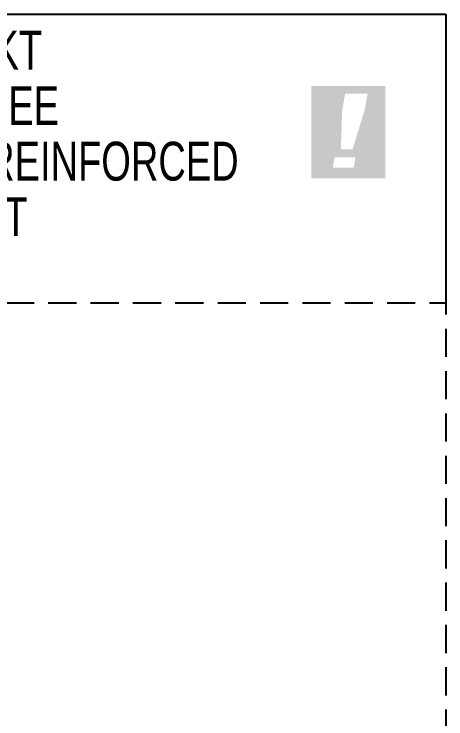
# Model space of a CAD drawing. Header units: millimetres. Extents: x -158 to 6343, y 4572 to 7765.
# Drawn here: x 4296.4 to 4490.6, y 4965.7 to 5283 of the extents above; entities that cross this region are included whole.
import ezdxf

# ---------------------------------------------------------------- set-up
doc = ezdxf.new("R2010")
doc.units = ezdxf.units.MM
doc.header["$LTSCALE"] = 0.2
doc.linetypes.add('DASHED2', pattern=[9.525, 6.35, -3.175])
for name, color, linetype in [('RI-LAYOUT', 7, 'Continuous'), ('RI-TEXT-GENERAL-DEU', 7, 'Continuous'), ('RI-TEXT-GENERAL-ENG', 7, 'Continuous'), ('RI-TEXT-GENERAL-FRA', 7, 'Continuous'), ('RI-TEXT-GENERAL-NL', 7, 'Continuous')]:
    doc.layers.add(name, color=color, linetype=linetype)
doc.styles.add('T8', font='arial.ttf', dxfattribs={"width": 0.7, "height": 3.5})

# ---------------------------------------------------------------- blocks, each defined once
blk = doc.blocks.new('info-text-ARCH-1')
at = {"layer": 'RI-TEXT-GENERAL-DEU', "style": 'T8', "width": 0.7}
blk.add_attdef('DEU', (2.5, 1.191), '', height=1.75, dxfattribs=at)
at = {"layer": 'RI-TEXT-GENERAL-ENG', "style": 'T8', "width": 0.7}
blk.add_attdef('ENG', (2.5, 3.691), '', height=1.75, dxfattribs=at)
at = {"layer": 'RI-TEXT-GENERAL-FRA', "style": 'T8', "width": 0.7}
blk.add_attdef('FRA', (2.5, 6.191), '', height=1.75, dxfattribs=at)
at = {"layer": 'RI-TEXT-GENERAL-NL', "style": 'T8', "width": 0.7}
blk.add_attdef('NED', (2.5, 8.691), '', height=1.75, dxfattribs=at)
blk = doc.blocks.new('A$C5CCF0DA9')
at = {"layer": 'RI-LAYOUT'}
h = blk.add_hatch(color=256, dxfattribs=at)
h.paths.add_polyline_path([(3.372, 4.221), (0.048, 4.221), (0.048, 0.067), (3.372, 0.067)])
h.paths.add_polyline_path([(2.442, 3.136), (1.896, 1.375), (1.371, 1.375), (1.432, 3.136), (1.562, 3.874), (2.572, 3.874)], flags=16)
h.paths.add_polyline_path([(2.032, 1.015), (1.95, 0.55), (1.012, 0.55), (1.094, 1.015)], flags=16)

msp = doc.modelspace()

# ---------------------------------------------------------------- linework, layer by layer
at = {"layer": 'RI-LAYOUT'}
for p, q in [((4102.2, 5282.97), (4490.59, 5282.97)), ((4490.59, 5282.97), (4490.59, 5152.97))]:
    msp.add_line(p, q, dxfattribs=at)
at = {"layer": 'RI-LAYOUT', "linetype": 'DASHED2', "ltscale": 10, "flags": 128}
msp.add_lwpolyline([(4102.2, 5152.97), (4490.59, 5152.97), (4490.59, 4572.25), (4102.2, 4572.25)], close=True, dxfattribs=at)

# ---------------------------------------------------------------- block references
ref = msp.add_blockref('info-text-ARCH-1', (4087.2, 5171.11), dxfattribs=dict(xscale=10, yscale=10, zscale=10))
ref.add_attrib('NED', 'T-PROFIEL VERSTERKT', (4112.2, 5258.01), dxfattribs={"layer": 'RI-TEXT-GENERAL-NL', "height": 17.5, "style": 'T8', "width": 0.7})
ref.add_attrib('FRA', 'TRAVERSE RENFORCEE', (4112.2, 5233.01), dxfattribs={"layer": 'RI-TEXT-GENERAL-FRA', "height": 17.5, "style": 'T8', "width": 0.7})
ref.add_attrib('ENG', 'TRANSOM-MULLION REINFORCED', (4112.2, 5208.01), dxfattribs={"layer": 'RI-TEXT-GENERAL-ENG', "height": 17.5, "style": 'T8', "width": 0.7})
ref.add_attrib('DEU', 'SPROSSE VERSTERKT', (4112.2, 5183.01), dxfattribs={"layer": 'RI-TEXT-GENERAL-DEU', "height": 17.5, "style": 'T8', "width": 0.7})
at = {"xscale": 10, "yscale": 10}
msp.add_blockref('A$C5CCF0DA9', (4429.64, 5208.4), dxfattribs=at)

doc.saveas('drawing.dxf')
